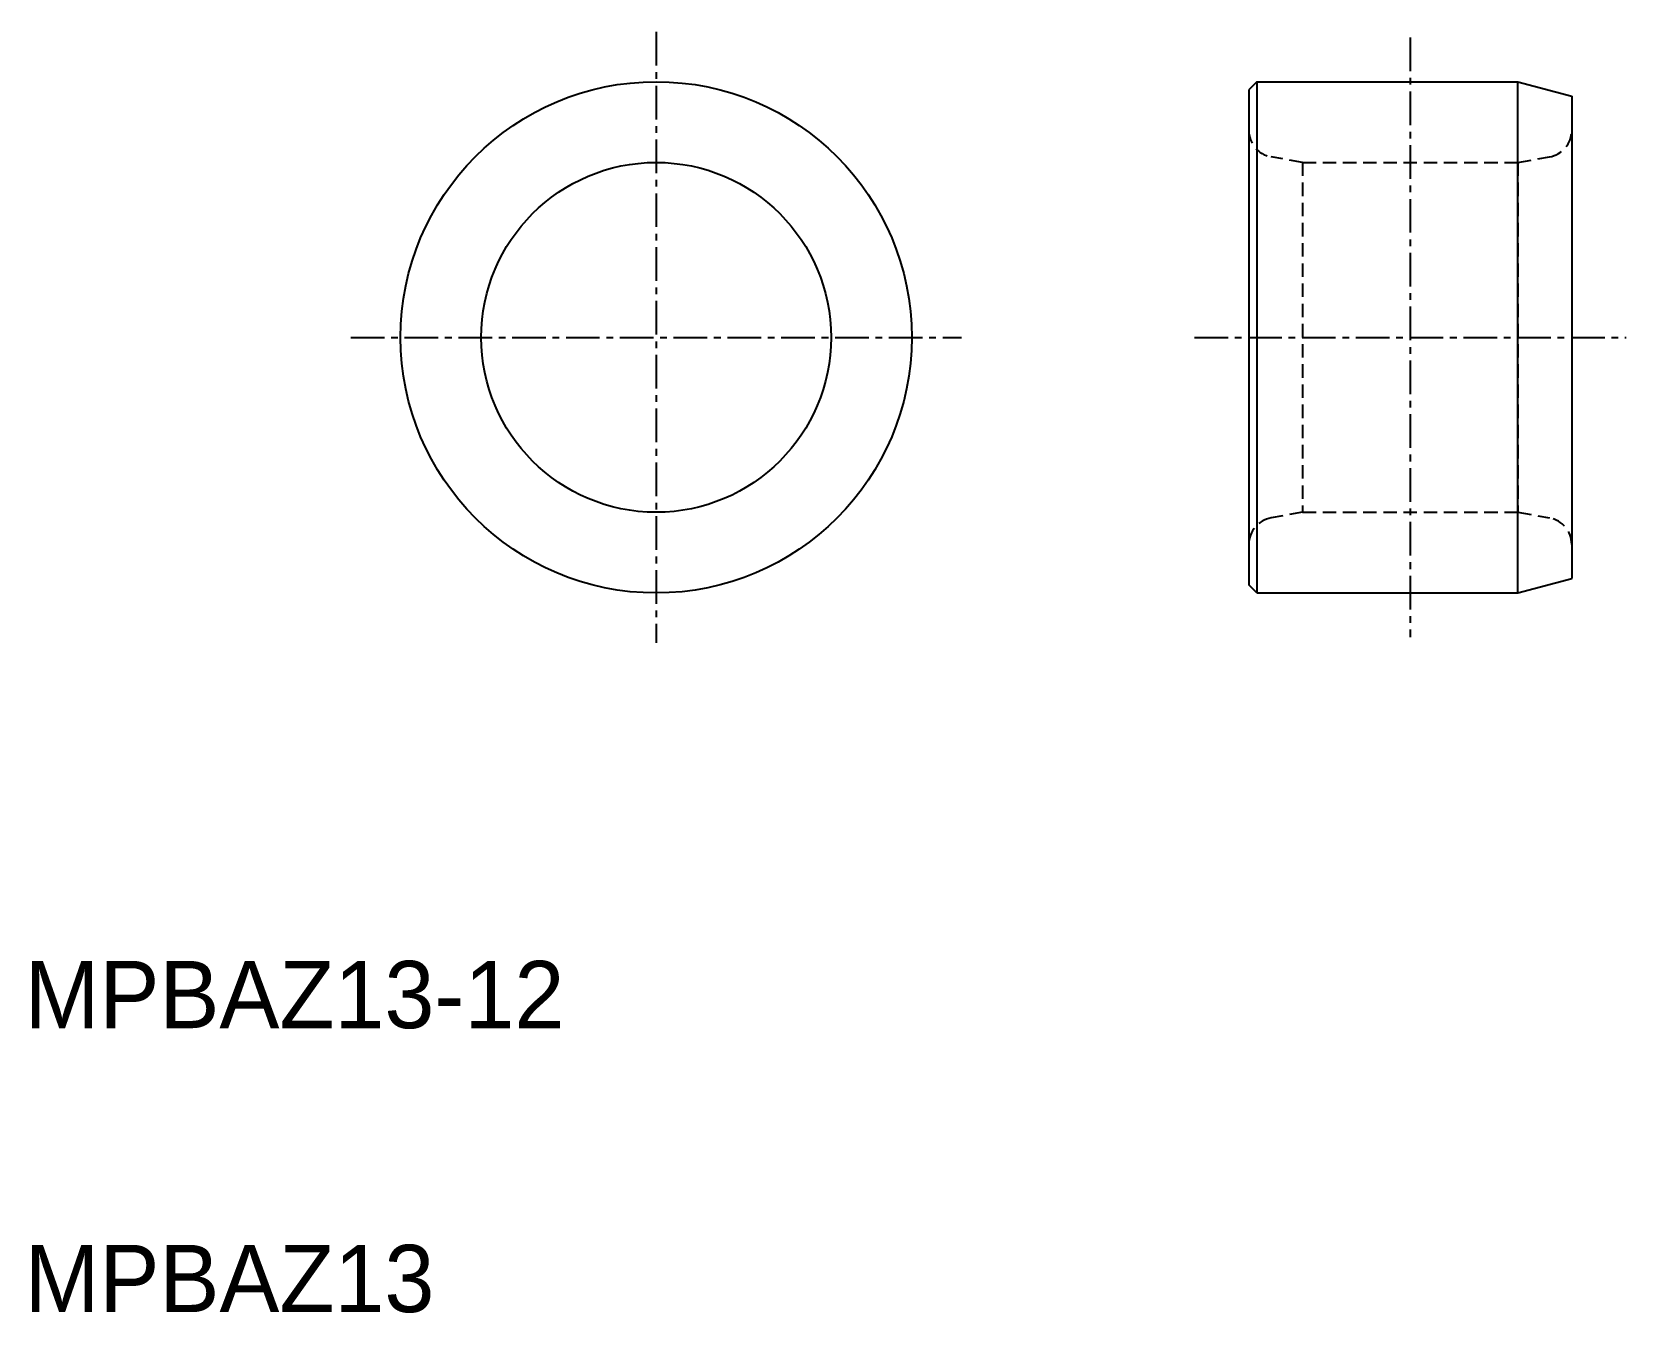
# Model space of a CAD drawing. Extents: x 32.4 to 91.7, y 26 to 73.7.
import ezdxf

# ---------------------------------------------------------------- set-up
doc = ezdxf.new("R2010")
doc.units = 0
doc.linetypes.add('CENTER', pattern=[2, 1.25, -0.25, 0.25, -0.25])
doc.linetypes.add('DASHED', pattern=[0.75, 0.5, -0.25])
doc.layers.get('0').update_dxf_attribs({"linetype": 'CONTINUOUS'})
doc.layers.add('CENTER', color=1, linetype='CENTER')

msp = doc.modelspace()

# ---------------------------------------------------------------- linework, layer by layer
at = {"color": 7, "linetype": 'CONTINUOUS'}
for p, q in [((77.974, 71.801), (77.674, 71.501)), ((77.974, 71.801), (87.674, 71.801)), ((77.974, 71.801), (77.974, 52.801)), ((87.674, 71.801), (89.674, 71.265)), ((87.674, 52.801), (87.674, 71.801)), ((77.674, 71.501), (77.674, 53.101)), ((89.674, 71.265), (89.674, 53.336)), ((87.674, 52.801), (89.674, 53.336)), ((77.974, 52.801), (77.674, 53.101)), ((77.974, 52.801), (87.674, 52.801))]:
    msp.add_line(p, q, dxfattribs=at)
at = {"color": 3, "linetype": 'DASHED'}
for p, q in [((79.674, 68.801), (78.5, 69.007)), ((79.674, 68.801), (79.674, 55.801)), ((79.674, 68.801), (87.674, 68.801)), ((87.674, 68.801), (88.848, 69.007)), ((87.674, 68.801), (87.674, 55.801)), ((79.674, 55.801), (78.5, 55.594)), ((79.674, 55.801), (87.674, 55.801)), ((87.674, 55.801), (88.848, 55.594))]:
    msp.add_line(p, q, dxfattribs=at)
at = {"color": 7, "linetype": 'CONTINUOUS'}
for radius in [9.5, 6.5]:
    msp.add_circle((55.648, 62.301), radius, dxfattribs=at)
at = {"color": 3, "linetype": 'DASHED'}
for centre, start, end in [((78.674, 69.992), 180, 260), ((88.674, 69.992), 280, 0), ((78.674, 54.609), 100, 180), ((88.674, 54.609), 0, 80)]:
    msp.add_arc(centre, 1, start, end, dxfattribs=at)
at = {"layer": 'CENTER', "color": 1, "linetype": 'CENTER'}
for p, q in [((55.648, 73.652), (55.648, 50.949)), ((83.674, 73.442), (83.674, 51.159)), ((44.297, 62.301), (67, 62.301)), ((75.651, 62.301), (91.697, 62.301))]:
    msp.add_line(p, q, dxfattribs=at)

# ---------------------------------------------------------------- texts
at = {"color": 7, "linetype": 'CONTINUOUS'}
for s, p in [('MPBAZ13-12', (32.171, 36.628)), ('MPBAZ13', (32.171, 26.076))]:
    msp.add_text(s, height=2.5, dxfattribs=at).set_placement(p)

doc.saveas('drawing.dxf')
